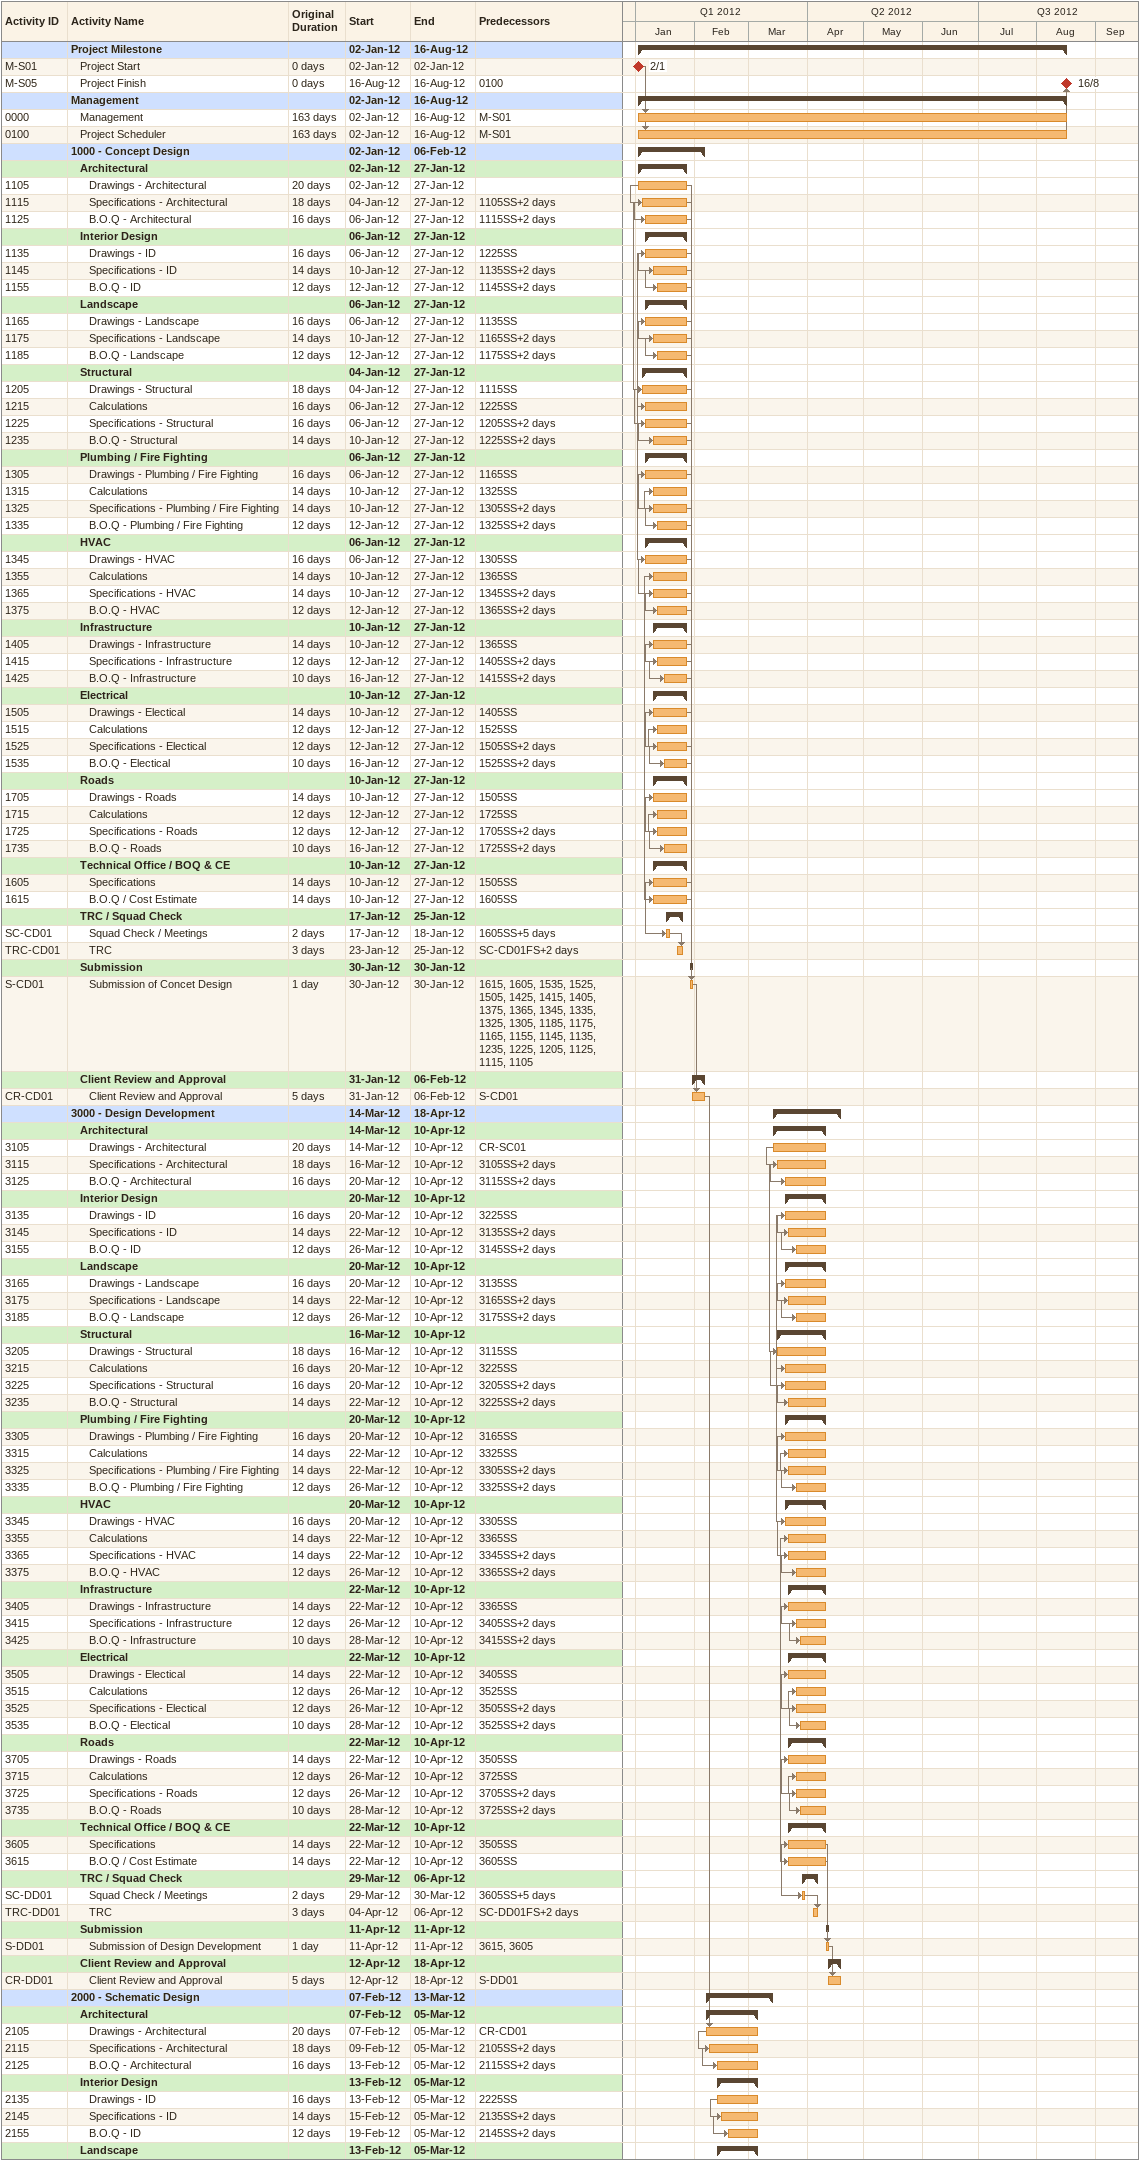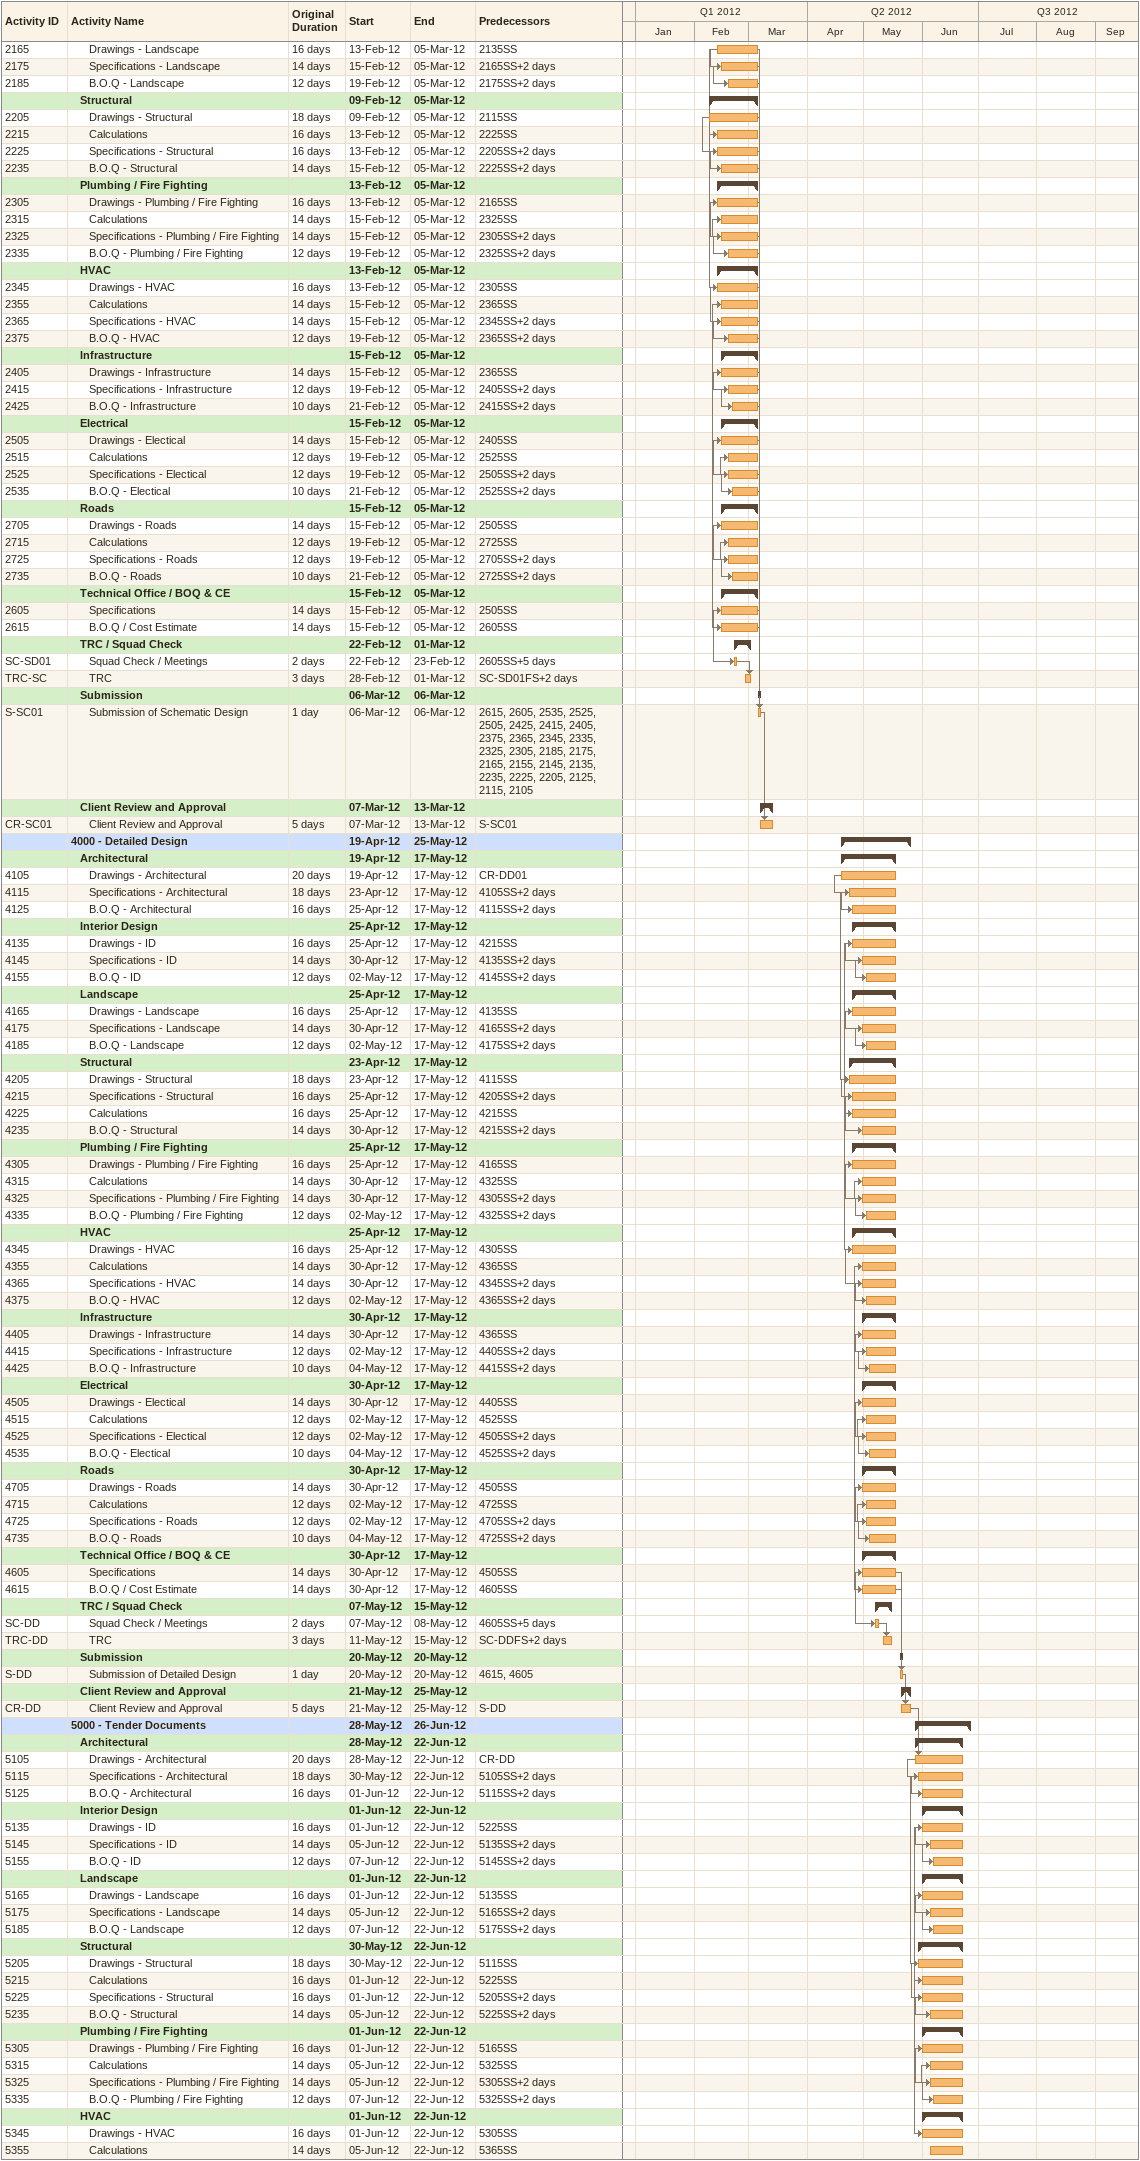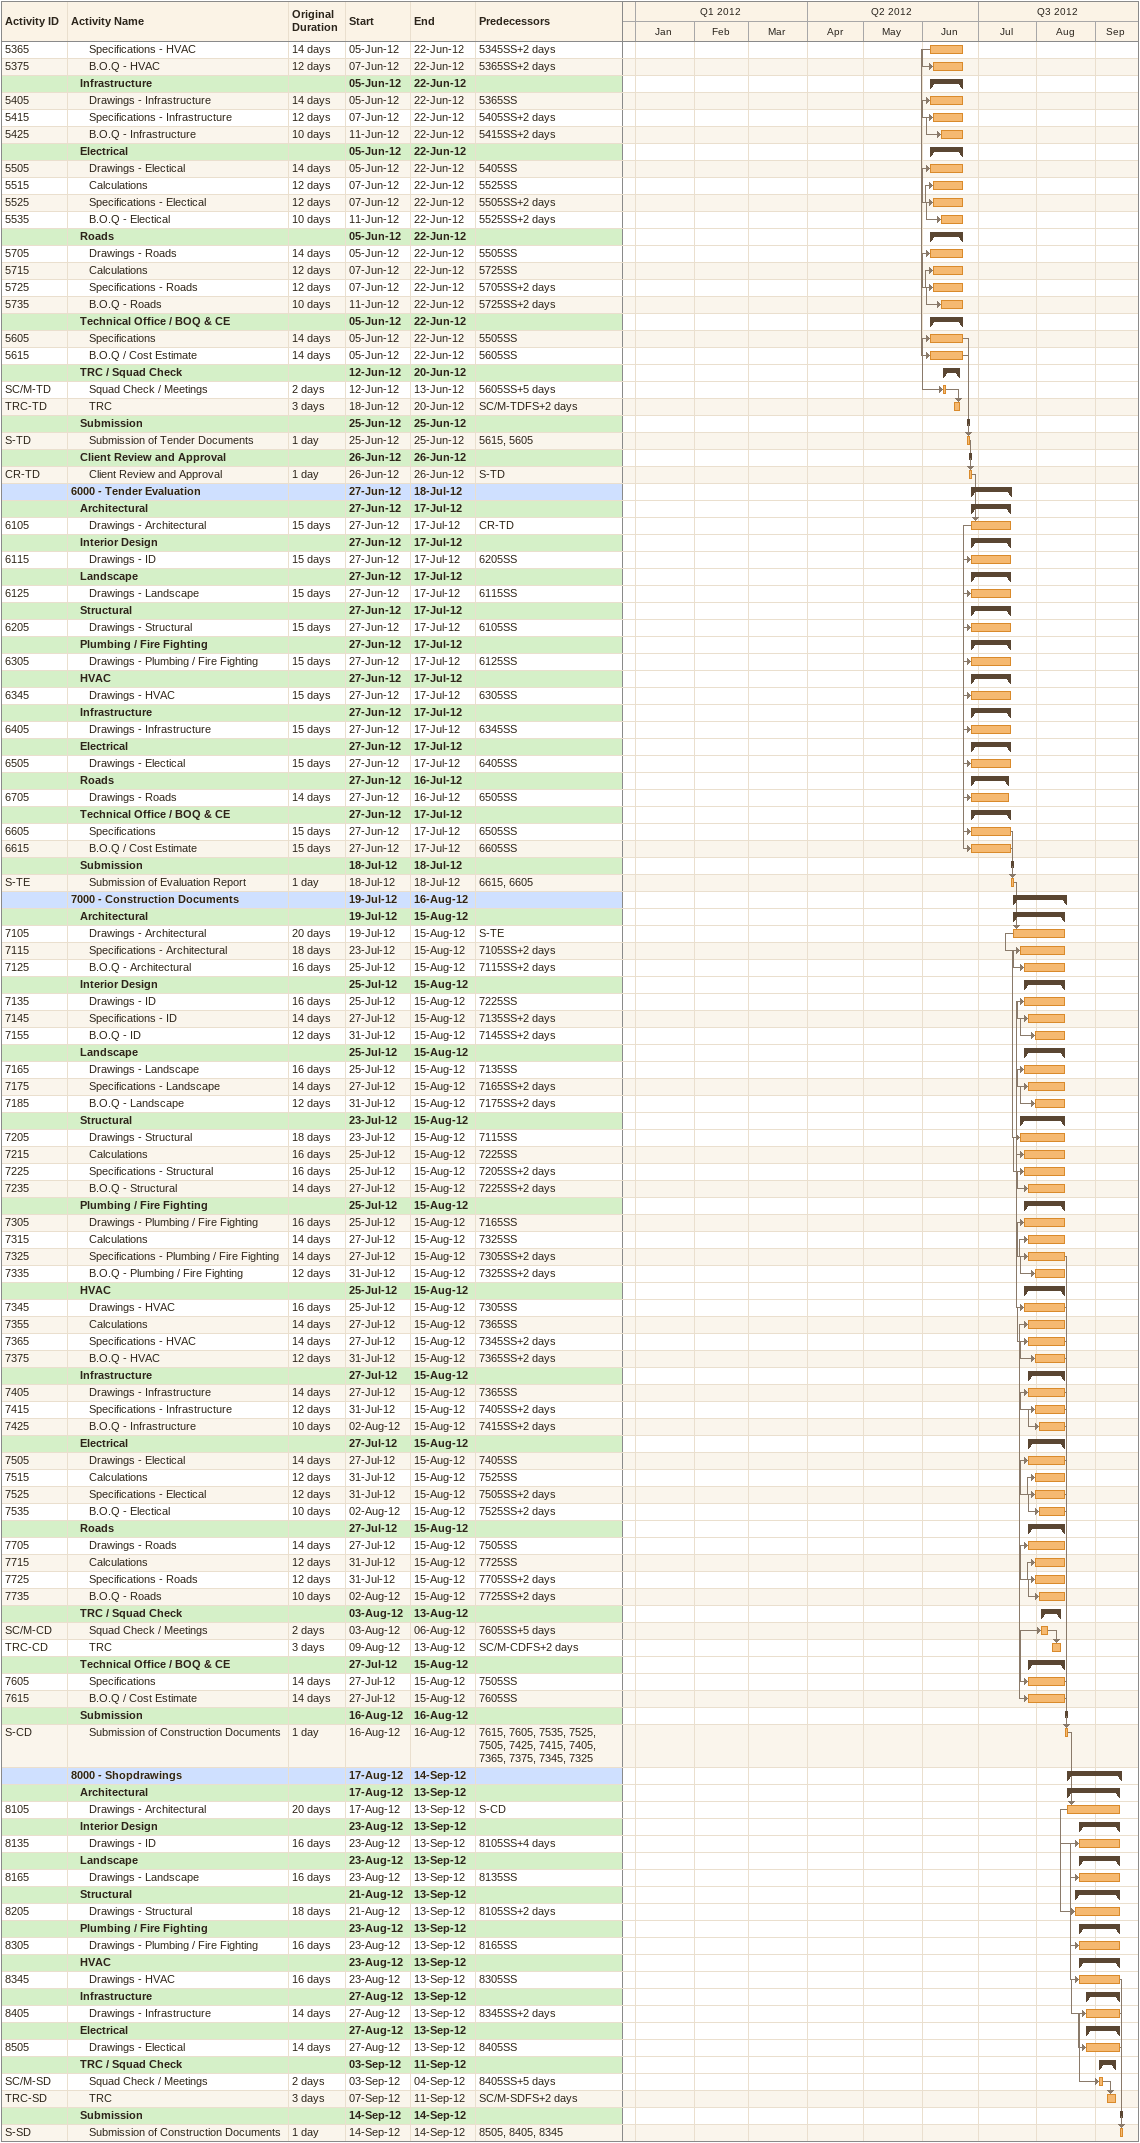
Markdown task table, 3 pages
| ID | Level | Task | Original duration | Start | Finish | Predecessors |
|---|---|---|---|---|---|---|
|  | 1 | **Project Milestone** |  | 2012-01-02 | 2012-08-16 |  |
| M-S01 | 2 | Project Start | 0d | 2012-01-02 | 2012-01-02 |  |
| M-S05 | 2 | Project Finish | 0d | 2012-08-16 | 2012-08-16 | 0100 |
|  | 1 | **Management** |  | 2012-01-02 | 2012-08-16 |  |
| 0000 | 2 | Management | 163d | 2012-01-02 | 2012-08-16 | M-S01 |
| 0100 | 2 | Project Scheduler | 163d | 2012-01-02 | 2012-08-16 | M-S01 |
|  | 1 | **1000 - Concept Design** |  | 2012-01-02 | 2012-02-06 |  |
|  | 2 | **Architectural** |  | 2012-01-02 | 2012-01-27 |  |
| 1105 | 3 | Drawings - Architectural | 20d | 2012-01-02 | 2012-01-27 |  |
| 1115 | 3 | Specifications - Architectural | 18d | 2012-01-04 | 2012-01-27 | 1105SS+2d |
| 1125 | 3 | B.O.Q - Architectural | 16d | 2012-01-06 | 2012-01-27 | 1115SS+2d |
|  | 2 | **Interior Design** |  | 2012-01-06 | 2012-01-27 |  |
| 1135 | 3 | Drawings - ID | 16d | 2012-01-06 | 2012-01-27 | 1225SS |
| 1145 | 3 | Specifications - ID | 14d | 2012-01-10 | 2012-01-27 | 1135SS+2d |
| 1155 | 3 | B.O.Q - ID | 12d | 2012-01-12 | 2012-01-27 | 1145SS+2d |
|  | 2 | **Landscape** |  | 2012-01-06 | 2012-01-27 |  |
| 1165 | 3 | Drawings - Landscape | 16d | 2012-01-06 | 2012-01-27 | 1135SS |
| 1175 | 3 | Specifications - Landscape | 14d | 2012-01-10 | 2012-01-27 | 1165SS+2d |
| 1185 | 3 | B.O.Q - Landscape | 12d | 2012-01-12 | 2012-01-27 | 1175SS+2d |
|  | 2 | **Structural** |  | 2012-01-04 | 2012-01-27 |  |
| 1205 | 3 | Drawings - Structural | 18d | 2012-01-04 | 2012-01-27 | 1115SS |
| 1215 | 3 | Calculations | 16d | 2012-01-06 | 2012-01-27 | 1225SS |
| 1225 | 3 | Specifications - Structural | 16d | 2012-01-06 | 2012-01-27 | 1205SS+2d |
| 1235 | 3 | B.O.Q - Structural | 14d | 2012-01-10 | 2012-01-27 | 1225SS+2d |
|  | 2 | **Plumbing / Fire Fighting** |  | 2012-01-06 | 2012-01-27 |  |
| 1305 | 3 | Drawings - Plumbing / Fire Fighting | 16d | 2012-01-06 | 2012-01-27 | 1165SS |
| 1315 | 3 | Calculations | 14d | 2012-01-10 | 2012-01-27 | 1325SS |
| 1325 | 3 | Specifications - Plumbing / Fire Fighting | 14d | 2012-01-10 | 2012-01-27 | 1305SS+2d |
| 1335 | 3 | B.O.Q - Plumbing / Fire Fighting | 12d | 2012-01-12 | 2012-01-27 | 1325SS+2d |
|  | 2 | **HVAC** |  | 2012-01-06 | 2012-01-27 |  |
| 1345 | 3 | Drawings - HVAC | 16d | 2012-01-06 | 2012-01-27 | 1305SS |
| 1355 | 3 | Calculations | 14d | 2012-01-10 | 2012-01-27 | 1365SS |
| 1365 | 3 | Specifications - HVAC | 14d | 2012-01-10 | 2012-01-27 | 1345SS+2d |
| 1375 | 3 | B.O.Q - HVAC | 12d | 2012-01-12 | 2012-01-27 | 1365SS+2d |
|  | 2 | **Infrastructure** |  | 2012-01-10 | 2012-01-27 |  |
| 1405 | 3 | Drawings - Infrastructure | 14d | 2012-01-10 | 2012-01-27 | 1365SS |
| 1415 | 3 | Specifications - Infrastructure | 12d | 2012-01-12 | 2012-01-27 | 1405SS+2d |
| 1425 | 3 | B.O.Q - Infrastructure | 10d | 2012-01-16 | 2012-01-27 | 1415SS+2d |
|  | 2 | **Electrical** |  | 2012-01-10 | 2012-01-27 |  |
| 1505 | 3 | Drawings - Electical | 14d | 2012-01-10 | 2012-01-27 | 1405SS |
| 1515 | 3 | Calculations | 12d | 2012-01-12 | 2012-01-27 | 1525SS |
| 1525 | 3 | Specifications - Electical | 12d | 2012-01-12 | 2012-01-27 | 1505SS+2d |
| 1535 | 3 | B.O.Q - Electical | 10d | 2012-01-16 | 2012-01-27 | 1525SS+2d |
|  | 2 | **Roads** |  | 2012-01-10 | 2012-01-27 |  |
| 1705 | 3 | Drawings - Roads | 14d | 2012-01-10 | 2012-01-27 | 1505SS |
| 1715 | 3 | Calculations | 12d | 2012-01-12 | 2012-01-27 | 1725SS |
| 1725 | 3 | Specifications - Roads | 12d | 2012-01-12 | 2012-01-27 | 1705SS+2d |
| 1735 | 3 | B.O.Q - Roads | 10d | 2012-01-16 | 2012-01-27 | 1725SS+2d |
|  | 2 | **Technical Office / BOQ & CE** |  | 2012-01-10 | 2012-01-27 |  |
| 1605 | 3 | Specifications | 14d | 2012-01-10 | 2012-01-27 | 1505SS |
| 1615 | 3 | B.O.Q / Cost Estimate | 14d | 2012-01-10 | 2012-01-27 | 1605SS |
|  | 2 | **TRC / Squad Check** |  | 2012-01-17 | 2012-01-25 |  |
| SC-CD01 | 3 | Squad Check / Meetings | 2d | 2012-01-17 | 2012-01-18 | 1605SS+5d |
| TRC-CD01 | 3 | TRC | 3d | 2012-01-23 | 2012-01-25 | SC-CD01FS+2d |
|  | 2 | **Submission** |  | 2012-01-30 | 2012-01-30 |  |
| S-CD01 | 3 | Submission of Concet Design | 1d | 2012-01-30 | 2012-01-30 | 1615, 1605, 1535, 1525, 1505, 1425, 1415, 1405, 1375, 1365, 1345, 1335, 1325, 1305, 1185, 1175, 1165, 1155, 1145, 1135, 1235, 1225, 1205, 1125, 1115, 1105 |
|  | 2 | **Client Review and Approval** |  | 2012-01-31 | 2012-02-06 |  |
| CR-CD01 | 3 | Client Review and Approval | 5d | 2012-01-31 | 2012-02-06 | S-CD01 |
|  | 1 | **3000 - Design Development** |  | 2012-03-14 | 2012-04-18 |  |
|  | 2 | **Architectural** |  | 2012-03-14 | 2012-04-10 |  |
| 3105 | 3 | Drawings - Architectural | 20d | 2012-03-14 | 2012-04-10 | CR-SC01 |
| 3115 | 3 | Specifications - Architectural | 18d | 2012-03-16 | 2012-04-10 | 3105SS+2d |
| 3125 | 3 | B.O.Q - Architectural | 16d | 2012-03-20 | 2012-04-10 | 3115SS+2d |
|  | 2 | **Interior Design** |  | 2012-03-20 | 2012-04-10 |  |
| 3135 | 3 | Drawings - ID | 16d | 2012-03-20 | 2012-04-10 | 3225SS |
| 3145 | 3 | Specifications - ID | 14d | 2012-03-22 | 2012-04-10 | 3135SS+2d |
| 3155 | 3 | B.O.Q - ID | 12d | 2012-03-26 | 2012-04-10 | 3145SS+2d |
|  | 2 | **Landscape** |  | 2012-03-20 | 2012-04-10 |  |
| 3165 | 3 | Drawings - Landscape | 16d | 2012-03-20 | 2012-04-10 | 3135SS |
| 3175 | 3 | Specifications - Landscape | 14d | 2012-03-22 | 2012-04-10 | 3165SS+2d |
| 3185 | 3 | B.O.Q - Landscape | 12d | 2012-03-26 | 2012-04-10 | 3175SS+2d |
|  | 2 | **Structural** |  | 2012-03-16 | 2012-04-10 |  |
| 3205 | 3 | Drawings - Structural | 18d | 2012-03-16 | 2012-04-10 | 3115SS |
| 3215 | 3 | Calculations | 16d | 2012-03-20 | 2012-04-10 | 3225SS |
| 3225 | 3 | Specifications - Structural | 16d | 2012-03-20 | 2012-04-10 | 3205SS+2d |
| 3235 | 3 | B.O.Q - Structural | 14d | 2012-03-22 | 2012-04-10 | 3225SS+2d |
|  | 2 | **Plumbing / Fire Fighting** |  | 2012-03-20 | 2012-04-10 |  |
| 3305 | 3 | Drawings - Plumbing / Fire Fighting | 16d | 2012-03-20 | 2012-04-10 | 3165SS |
| 3315 | 3 | Calculations | 14d | 2012-03-22 | 2012-04-10 | 3325SS |
| 3325 | 3 | Specifications - Plumbing / Fire Fighting | 14d | 2012-03-22 | 2012-04-10 | 3305SS+2d |
| 3335 | 3 | B.O.Q - Plumbing / Fire Fighting | 12d | 2012-03-26 | 2012-04-10 | 3325SS+2d |
|  | 2 | **HVAC** |  | 2012-03-20 | 2012-04-10 |  |
| 3345 | 3 | Drawings - HVAC | 16d | 2012-03-20 | 2012-04-10 | 3305SS |
| 3355 | 3 | Calculations | 14d | 2012-03-22 | 2012-04-10 | 3365SS |
| 3365 | 3 | Specifications - HVAC | 14d | 2012-03-22 | 2012-04-10 | 3345SS+2d |
| 3375 | 3 | B.O.Q - HVAC | 12d | 2012-03-26 | 2012-04-10 | 3365SS+2d |
|  | 2 | **Infrastructure** |  | 2012-03-22 | 2012-04-10 |  |
| 3405 | 3 | Drawings - Infrastructure | 14d | 2012-03-22 | 2012-04-10 | 3365SS |
| 3415 | 3 | Specifications - Infrastructure | 12d | 2012-03-26 | 2012-04-10 | 3405SS+2d |
| 3425 | 3 | B.O.Q - Infrastructure | 10d | 2012-03-28 | 2012-04-10 | 3415SS+2d |
|  | 2 | **Electrical** |  | 2012-03-22 | 2012-04-10 |  |
| 3505 | 3 | Drawings - Electical | 14d | 2012-03-22 | 2012-04-10 | 3405SS |
| 3515 | 3 | Calculations | 12d | 2012-03-26 | 2012-04-10 | 3525SS |
| 3525 | 3 | Specifications - Electical | 12d | 2012-03-26 | 2012-04-10 | 3505SS+2d |
| 3535 | 3 | B.O.Q - Electical | 10d | 2012-03-28 | 2012-04-10 | 3525SS+2d |
|  | 2 | **Roads** |  | 2012-03-22 | 2012-04-10 |  |
| 3705 | 3 | Drawings - Roads | 14d | 2012-03-22 | 2012-04-10 | 3505SS |
| 3715 | 3 | Calculations | 12d | 2012-03-26 | 2012-04-10 | 3725SS |
| 3725 | 3 | Specifications - Roads | 12d | 2012-03-26 | 2012-04-10 | 3705SS+2d |
| 3735 | 3 | B.O.Q - Roads | 10d | 2012-03-28 | 2012-04-10 | 3725SS+2d |
|  | 2 | **Technical Office / BOQ & CE** |  | 2012-03-22 | 2012-04-10 |  |
| 3605 | 3 | Specifications | 14d | 2012-03-22 | 2012-04-10 | 3505SS |
| 3615 | 3 | B.O.Q / Cost Estimate | 14d | 2012-03-22 | 2012-04-10 | 3605SS |
|  | 2 | **TRC / Squad Check** |  | 2012-03-29 | 2012-04-06 |  |
| SC-DD01 | 3 | Squad Check / Meetings | 2d | 2012-03-29 | 2012-03-30 | 3605SS+5d |
| TRC-DD01 | 3 | TRC | 3d | 2012-04-04 | 2012-04-06 | SC-DD01FS+2d |
|  | 2 | **Submission** |  | 2012-04-11 | 2012-04-11 |  |
| S-DD01 | 3 | Submission of Design Development | 1d | 2012-04-11 | 2012-04-11 | 3615, 3605 |
|  | 2 | **Client Review and Approval** |  | 2012-04-12 | 2012-04-18 |  |
| CR-DD01 | 3 | Client Review and Approval | 5d | 2012-04-12 | 2012-04-18 | S-DD01 |
|  | 1 | **2000 - Schematic Design** |  | 2012-02-07 | 2012-03-13 |  |
|  | 2 | **Architectural** |  | 2012-02-07 | 2012-03-05 |  |
| 2105 | 3 | Drawings - Architectural | 20d | 2012-02-07 | 2012-03-05 | CR-CD01 |
| 2115 | 3 | Specifications - Architectural | 18d | 2012-02-09 | 2012-03-05 | 2105SS+2d |
| 2125 | 3 | B.O.Q - Architectural | 16d | 2012-02-13 | 2012-03-05 | 2115SS+2d |
|  | 2 | **Interior Design** |  | 2012-02-13 | 2012-03-05 |  |
| 2135 | 3 | Drawings - ID | 16d | 2012-02-13 | 2012-03-05 | 2225SS |
| 2145 | 3 | Specifications - ID | 14d | 2012-02-15 | 2012-03-05 | 2135SS+2d |
| 2155 | 3 | B.O.Q - ID | 12d | 2012-02-19 | 2012-03-05 | 2145SS+2d |
|  | 2 | **Landscape** |  | 2012-02-13 | 2012-03-05 |  |
| 2165 | 3 | Drawings - Landscape | 16d | 2012-02-13 | 2012-03-05 | 2135SS |
| 2175 | 3 | Specifications - Landscape | 14d | 2012-02-15 | 2012-03-05 | 2165SS+2d |
| 2185 | 3 | B.O.Q - Landscape | 12d | 2012-02-19 | 2012-03-05 | 2175SS+2d |
|  | 2 | **Structural** |  | 2012-02-09 | 2012-03-05 |  |
| 2205 | 3 | Drawings - Structural | 18d | 2012-02-09 | 2012-03-05 | 2115SS |
| 2215 | 3 | Calculations | 16d | 2012-02-13 | 2012-03-05 | 2225SS |
| 2225 | 3 | Specifications - Structural | 16d | 2012-02-13 | 2012-03-05 | 2205SS+2d |
| 2235 | 3 | B.O.Q - Structural | 14d | 2012-02-15 | 2012-03-05 | 2225SS+2d |
|  | 2 | **Plumbing / Fire Fighting** |  | 2012-02-13 | 2012-03-05 |  |
| 2305 | 3 | Drawings - Plumbing / Fire Fighting | 16d | 2012-02-13 | 2012-03-05 | 2165SS |
| 2315 | 3 | Calculations | 14d | 2012-02-15 | 2012-03-05 | 2325SS |
| 2325 | 3 | Specifications - Plumbing / Fire Fighting | 14d | 2012-02-15 | 2012-03-05 | 2305SS+2d |
| 2335 | 3 | B.O.Q - Plumbing / Fire Fighting | 12d | 2012-02-19 | 2012-03-05 | 2325SS+2d |
|  | 2 | **HVAC** |  | 2012-02-13 | 2012-03-05 |  |
| 2345 | 3 | Drawings - HVAC | 16d | 2012-02-13 | 2012-03-05 | 2305SS |
| 2355 | 3 | Calculations | 14d | 2012-02-15 | 2012-03-05 | 2365SS |
| 2365 | 3 | Specifications - HVAC | 14d | 2012-02-15 | 2012-03-05 | 2345SS+2d |
| 2375 | 3 | B.O.Q - HVAC | 12d | 2012-02-19 | 2012-03-05 | 2365SS+2d |
|  | 2 | **Infrastructure** |  | 2012-02-15 | 2012-03-05 |  |
| 2405 | 3 | Drawings - Infrastructure | 14d | 2012-02-15 | 2012-03-05 | 2365SS |
| 2415 | 3 | Specifications - Infrastructure | 12d | 2012-02-19 | 2012-03-05 | 2405SS+2d |
| 2425 | 3 | B.O.Q - Infrastructure | 10d | 2012-02-21 | 2012-03-05 | 2415SS+2d |
|  | 2 | **Electrical** |  | 2012-02-15 | 2012-03-05 |  |
| 2505 | 3 | Drawings - Electical | 14d | 2012-02-15 | 2012-03-05 | 2405SS |
| 2515 | 3 | Calculations | 12d | 2012-02-19 | 2012-03-05 | 2525SS |
| 2525 | 3 | Specifications - Electical | 12d | 2012-02-19 | 2012-03-05 | 2505SS+2d |
| 2535 | 3 | B.O.Q - Electical | 10d | 2012-02-21 | 2012-03-05 | 2525SS+2d |
|  | 2 | **Roads** |  | 2012-02-15 | 2012-03-05 |  |
| 2705 | 3 | Drawings - Roads | 14d | 2012-02-15 | 2012-03-05 | 2505SS |
| 2715 | 3 | Calculations | 12d | 2012-02-19 | 2012-03-05 | 2725SS |
| 2725 | 3 | Specifications - Roads | 12d | 2012-02-19 | 2012-03-05 | 2705SS+2d |
| 2735 | 3 | B.O.Q - Roads | 10d | 2012-02-21 | 2012-03-05 | 2725SS+2d |
|  | 2 | **Technical Office / BOQ & CE** |  | 2012-02-15 | 2012-03-05 |  |
| 2605 | 3 | Specifications | 14d | 2012-02-15 | 2012-03-05 | 2505SS |
| 2615 | 3 | B.O.Q / Cost Estimate | 14d | 2012-02-15 | 2012-03-05 | 2605SS |
|  | 2 | **TRC / Squad Check** |  | 2012-02-22 | 2012-03-01 |  |
| SC-SD01 | 3 | Squad Check / Meetings | 2d | 2012-02-22 | 2012-02-23 | 2605SS+5d |
| TRC-SC | 3 | TRC | 3d | 2012-02-28 | 2012-03-01 | SC-SD01FS+2d |
|  | 2 | **Submission** |  | 2012-03-06 | 2012-03-06 |  |
| S-SC01 | 3 | Submission of Schematic Design | 1d | 2012-03-06 | 2012-03-06 | 2615, 2605, 2535, 2525, 2505, 2425, 2415, 2405, 2375, 2365, 2345, 2335, 2325, 2305, 2185, 2175, 2165, 2155, 2145, 2135, 2235, 2225, 2205, 2125, 2115, 2105 |
|  | 2 | **Client Review and Approval** |  | 2012-03-07 | 2012-03-13 |  |
| CR-SC01 | 3 | Client Review and Approval | 5d | 2012-03-07 | 2012-03-13 | S-SC01 |
|  | 1 | **4000 - Detailed Design** |  | 2012-04-19 | 2012-05-25 |  |
|  | 2 | **Architectural** |  | 2012-04-19 | 2012-05-17 |  |
| 4105 | 3 | Drawings - Architectural | 20d | 2012-04-19 | 2012-05-17 | CR-DD01 |
| 4115 | 3 | Specifications - Architectural | 18d | 2012-04-23 | 2012-05-17 | 4105SS+2d |
| 4125 | 3 | B.O.Q - Architectural | 16d | 2012-04-25 | 2012-05-17 | 4115SS+2d |
|  | 2 | **Interior Design** |  | 2012-04-25 | 2012-05-17 |  |
| 4135 | 3 | Drawings - ID | 16d | 2012-04-25 | 2012-05-17 | 4215SS |
| 4145 | 3 | Specifications - ID | 14d | 2012-04-30 | 2012-05-17 | 4135SS+2d |
| 4155 | 3 | B.O.Q - ID | 12d | 2012-05-02 | 2012-05-17 | 4145SS+2d |
|  | 2 | **Landscape** |  | 2012-04-25 | 2012-05-17 |  |
| 4165 | 3 | Drawings - Landscape | 16d | 2012-04-25 | 2012-05-17 | 4135SS |
| 4175 | 3 | Specifications - Landscape | 14d | 2012-04-30 | 2012-05-17 | 4165SS+2d |
| 4185 | 3 | B.O.Q - Landscape | 12d | 2012-05-02 | 2012-05-17 | 4175SS+2d |
|  | 2 | **Structural** |  | 2012-04-23 | 2012-05-17 |  |
| 4205 | 3 | Drawings - Structural | 18d | 2012-04-23 | 2012-05-17 | 4115SS |
| 4215 | 3 | Specifications - Structural | 16d | 2012-04-25 | 2012-05-17 | 4205SS+2d |
| 4225 | 3 | Calculations | 16d | 2012-04-25 | 2012-05-17 | 4215SS |
| 4235 | 3 | B.O.Q - Structural | 14d | 2012-04-30 | 2012-05-17 | 4215SS+2d |
|  | 2 | **Plumbing / Fire Fighting** |  | 2012-04-25 | 2012-05-17 |  |
| 4305 | 3 | Drawings - Plumbing / Fire Fighting | 16d | 2012-04-25 | 2012-05-17 | 4165SS |
| 4315 | 3 | Calculations | 14d | 2012-04-30 | 2012-05-17 | 4325SS |
| 4325 | 3 | Specifications - Plumbing / Fire Fighting | 14d | 2012-04-30 | 2012-05-17 | 4305SS+2d |
| 4335 | 3 | B.O.Q - Plumbing / Fire Fighting | 12d | 2012-05-02 | 2012-05-17 | 4325SS+2d |
|  | 2 | **HVAC** |  | 2012-04-25 | 2012-05-17 |  |
| 4345 | 3 | Drawings - HVAC | 16d | 2012-04-25 | 2012-05-17 | 4305SS |
| 4355 | 3 | Calculations | 14d | 2012-04-30 | 2012-05-17 | 4365SS |
| 4365 | 3 | Specifications - HVAC | 14d | 2012-04-30 | 2012-05-17 | 4345SS+2d |
| 4375 | 3 | B.O.Q - HVAC | 12d | 2012-05-02 | 2012-05-17 | 4365SS+2d |
|  | 2 | **Infrastructure** |  | 2012-04-30 | 2012-05-17 |  |
| 4405 | 3 | Drawings - Infrastructure | 14d | 2012-04-30 | 2012-05-17 | 4365SS |
| 4415 | 3 | Specifications - Infrastructure | 12d | 2012-05-02 | 2012-05-17 | 4405SS+2d |
| 4425 | 3 | B.O.Q - Infrastructure | 10d | 2012-05-04 | 2012-05-17 | 4415SS+2d |
|  | 2 | **Electrical** |  | 2012-04-30 | 2012-05-17 |  |
| 4505 | 3 | Drawings - Electical | 14d | 2012-04-30 | 2012-05-17 | 4405SS |
| 4515 | 3 | Calculations | 12d | 2012-05-02 | 2012-05-17 | 4525SS |
| 4525 | 3 | Specifications - Electical | 12d | 2012-05-02 | 2012-05-17 | 4505SS+2d |
| 4535 | 3 | B.O.Q - Electical | 10d | 2012-05-04 | 2012-05-17 | 4525SS+2d |
|  | 2 | **Roads** |  | 2012-04-30 | 2012-05-17 |  |
| 4705 | 3 | Drawings - Roads | 14d | 2012-04-30 | 2012-05-17 | 4505SS |
| 4715 | 3 | Calculations | 12d | 2012-05-02 | 2012-05-17 | 4725SS |
| 4725 | 3 | Specifications - Roads | 12d | 2012-05-02 | 2012-05-17 | 4705SS+2d |
| 4735 | 3 | B.O.Q - Roads | 10d | 2012-05-04 | 2012-05-17 | 4725SS+2d |
|  | 2 | **Technical Office / BOQ & CE** |  | 2012-04-30 | 2012-05-17 |  |
| 4605 | 3 | Specifications | 14d | 2012-04-30 | 2012-05-17 | 4505SS |
| 4615 | 3 | B.O.Q / Cost Estimate | 14d | 2012-04-30 | 2012-05-17 | 4605SS |
|  | 2 | **TRC / Squad Check** |  | 2012-05-07 | 2012-05-15 |  |
| SC-DD | 3 | Squad Check / Meetings | 2d | 2012-05-07 | 2012-05-08 | 4605SS+5d |
| TRC-DD | 3 | TRC | 3d | 2012-05-11 | 2012-05-15 | SC-DDFS+2d |
|  | 2 | **Submission** |  | 2012-05-20 | 2012-05-20 |  |
| S-DD | 3 | Submission of Detailed Design | 1d | 2012-05-20 | 2012-05-20 | 4615, 4605 |
|  | 2 | **Client Review and Approval** |  | 2012-05-21 | 2012-05-25 |  |
| CR-DD | 3 | Client Review and Approval | 5d | 2012-05-21 | 2012-05-25 | S-DD |
|  | 1 | **5000 - Tender Documents** |  | 2012-05-28 | 2012-06-26 |  |
|  | 2 | **Architectural** |  | 2012-05-28 | 2012-06-22 |  |
| 5105 | 3 | Drawings - Architectural | 20d | 2012-05-28 | 2012-06-22 | CR-DD |
| 5115 | 3 | Specifications - Architectural | 18d | 2012-05-30 | 2012-06-22 | 5105SS+2d |
| 5125 | 3 | B.O.Q - Architectural | 16d | 2012-06-01 | 2012-06-22 | 5115SS+2d |
|  | 2 | **Interior Design** |  | 2012-06-01 | 2012-06-22 |  |
| 5135 | 3 | Drawings - ID | 16d | 2012-06-01 | 2012-06-22 | 5225SS |
| 5145 | 3 | Specifications - ID | 14d | 2012-06-05 | 2012-06-22 | 5135SS+2d |
| 5155 | 3 | B.O.Q - ID | 12d | 2012-06-07 | 2012-06-22 | 5145SS+2d |
|  | 2 | **Landscape** |  | 2012-06-01 | 2012-06-22 |  |
| 5165 | 3 | Drawings - Landscape | 16d | 2012-06-01 | 2012-06-22 | 5135SS |
| 5175 | 3 | Specifications - Landscape | 14d | 2012-06-05 | 2012-06-22 | 5165SS+2d |
| 5185 | 3 | B.O.Q - Landscape | 12d | 2012-06-07 | 2012-06-22 | 5175SS+2d |
|  | 2 | **Structural** |  | 2012-05-30 | 2012-06-22 |  |
| 5205 | 3 | Drawings - Structural | 18d | 2012-05-30 | 2012-06-22 | 5115SS |
| 5215 | 3 | Calculations | 16d | 2012-06-01 | 2012-06-22 | 5225SS |
| 5225 | 3 | Specifications - Structural | 16d | 2012-06-01 | 2012-06-22 | 5205SS+2d |
| 5235 | 3 | B.O.Q - Structural | 14d | 2012-06-05 | 2012-06-22 | 5225SS+2d |
|  | 2 | **Plumbing / Fire Fighting** |  | 2012-06-01 | 2012-06-22 |  |
| 5305 | 3 | Drawings - Plumbing / Fire Fighting | 16d | 2012-06-01 | 2012-06-22 | 5165SS |
| 5315 | 3 | Calculations | 14d | 2012-06-05 | 2012-06-22 | 5325SS |
| 5325 | 3 | Specifications - Plumbing / Fire Fighting | 14d | 2012-06-05 | 2012-06-22 | 5305SS+2d |
| 5335 | 3 | B.O.Q - Plumbing / Fire Fighting | 12d | 2012-06-07 | 2012-06-22 | 5325SS+2d |
|  | 2 | **HVAC** |  | 2012-06-01 | 2012-06-22 |  |
| 5345 | 3 | Drawings - HVAC | 16d | 2012-06-01 | 2012-06-22 | 5305SS |
| 5355 | 3 | Calculations | 14d | 2012-06-05 | 2012-06-22 | 5365SS |
| 5365 | 3 | Specifications - HVAC | 14d | 2012-06-05 | 2012-06-22 | 5345SS+2d |
| 5375 | 3 | B.O.Q - HVAC | 12d | 2012-06-07 | 2012-06-22 | 5365SS+2d |
|  | 2 | **Infrastructure** |  | 2012-06-05 | 2012-06-22 |  |
| 5405 | 3 | Drawings - Infrastructure | 14d | 2012-06-05 | 2012-06-22 | 5365SS |
| 5415 | 3 | Specifications - Infrastructure | 12d | 2012-06-07 | 2012-06-22 | 5405SS+2d |
| 5425 | 3 | B.O.Q - Infrastructure | 10d | 2012-06-11 | 2012-06-22 | 5415SS+2d |
|  | 2 | **Electrical** |  | 2012-06-05 | 2012-06-22 |  |
| 5505 | 3 | Drawings - Electical | 14d | 2012-06-05 | 2012-06-22 | 5405SS |
| 5515 | 3 | Calculations | 12d | 2012-06-07 | 2012-06-22 | 5525SS |
| 5525 | 3 | Specifications - Electical | 12d | 2012-06-07 | 2012-06-22 | 5505SS+2d |
| 5535 | 3 | B.O.Q - Electical | 10d | 2012-06-11 | 2012-06-22 | 5525SS+2d |
|  | 2 | **Roads** |  | 2012-06-05 | 2012-06-22 |  |
| 5705 | 3 | Drawings - Roads | 14d | 2012-06-05 | 2012-06-22 | 5505SS |
| 5715 | 3 | Calculations | 12d | 2012-06-07 | 2012-06-22 | 5725SS |
| 5725 | 3 | Specifications - Roads | 12d | 2012-06-07 | 2012-06-22 | 5705SS+2d |
| 5735 | 3 | B.O.Q - Roads | 10d | 2012-06-11 | 2012-06-22 | 5725SS+2d |
|  | 2 | **Technical Office / BOQ & CE** |  | 2012-06-05 | 2012-06-22 |  |
| 5605 | 3 | Specifications | 14d | 2012-06-05 | 2012-06-22 | 5505SS |
| 5615 | 3 | B.O.Q / Cost Estimate | 14d | 2012-06-05 | 2012-06-22 | 5605SS |
|  | 2 | **TRC / Squad Check** |  | 2012-06-12 | 2012-06-20 |  |
| SC/M-TD | 3 | Squad Check / Meetings | 2d | 2012-06-12 | 2012-06-13 | 5605SS+5d |
| TRC-TD | 3 | TRC | 3d | 2012-06-18 | 2012-06-20 | SC/M-TDFS+2d |
|  | 2 | **Submission** |  | 2012-06-25 | 2012-06-25 |  |
| S-TD | 3 | Submission of Tender Documents | 1d | 2012-06-25 | 2012-06-25 | 5615, 5605 |
|  | 2 | **Client Review and Approval** |  | 2012-06-26 | 2012-06-26 |  |
| CR-TD | 3 | Client Review and Approval | 1d | 2012-06-26 | 2012-06-26 | S-TD |
|  | 1 | **6000 - Tender Evaluation** |  | 2012-06-27 | 2012-07-18 |  |
|  | 2 | **Architectural** |  | 2012-06-27 | 2012-07-17 |  |
| 6105 | 3 | Drawings - Architectural | 15d | 2012-06-27 | 2012-07-17 | CR-TD |
|  | 2 | **Interior Design** |  | 2012-06-27 | 2012-07-17 |  |
| 6115 | 3 | Drawings - ID | 15d | 2012-06-27 | 2012-07-17 | 6205SS |
|  | 2 | **Landscape** |  | 2012-06-27 | 2012-07-17 |  |
| 6125 | 3 | Drawings - Landscape | 15d | 2012-06-27 | 2012-07-17 | 6115SS |
|  | 2 | **Structural** |  | 2012-06-27 | 2012-07-17 |  |
| 6205 | 3 | Drawings - Structural | 15d | 2012-06-27 | 2012-07-17 | 6105SS |
|  | 2 | **Plumbing / Fire Fighting** |  | 2012-06-27 | 2012-07-17 |  |
| 6305 | 3 | Drawings - Plumbing / Fire Fighting | 15d | 2012-06-27 | 2012-07-17 | 6125SS |
|  | 2 | **HVAC** |  | 2012-06-27 | 2012-07-17 |  |
| 6345 | 3 | Drawings - HVAC | 15d | 2012-06-27 | 2012-07-17 | 6305SS |
|  | 2 | **Infrastructure** |  | 2012-06-27 | 2012-07-17 |  |
| 6405 | 3 | Drawings - Infrastructure | 15d | 2012-06-27 | 2012-07-17 | 6345SS |
|  | 2 | **Electrical** |  | 2012-06-27 | 2012-07-17 |  |
| 6505 | 3 | Drawings - Electical | 15d | 2012-06-27 | 2012-07-17 | 6405SS |
|  | 2 | **Roads** |  | 2012-06-27 | 2012-07-16 |  |
| 6705 | 3 | Drawings - Roads | 14d | 2012-06-27 | 2012-07-16 | 6505SS |
|  | 2 | **Technical Office / BOQ & CE** |  | 2012-06-27 | 2012-07-17 |  |
| 6605 | 3 | Specifications | 15d | 2012-06-27 | 2012-07-17 | 6505SS |
| 6615 | 3 | B.O.Q / Cost Estimate | 15d | 2012-06-27 | 2012-07-17 | 6605SS |
|  | 2 | **Submission** |  | 2012-07-18 | 2012-07-18 |  |
| S-TE | 3 | Submission of Evaluation Report | 1d | 2012-07-18 | 2012-07-18 | 6615, 6605 |
|  | 1 | **7000 - Construction Documents** |  | 2012-07-19 | 2012-08-16 |  |
|  | 2 | **Architectural** |  | 2012-07-19 | 2012-08-15 |  |
| 7105 | 3 | Drawings - Architectural | 20d | 2012-07-19 | 2012-08-15 | S-TE |
| 7115 | 3 | Specifications - Architectural | 18d | 2012-07-23 | 2012-08-15 | 7105SS+2d |
| 7125 | 3 | B.O.Q - Architectural | 16d | 2012-07-25 | 2012-08-15 | 7115SS+2d |
|  | 2 | **Interior Design** |  | 2012-07-25 | 2012-08-15 |  |
| 7135 | 3 | Drawings - ID | 16d | 2012-07-25 | 2012-08-15 | 7225SS |
| 7145 | 3 | Specifications - ID | 14d | 2012-07-27 | 2012-08-15 | 7135SS+2d |
| 7155 | 3 | B.O.Q - ID | 12d | 2012-07-31 | 2012-08-15 | 7145SS+2d |
|  | 2 | **Landscape** |  | 2012-07-25 | 2012-08-15 |  |
| 7165 | 3 | Drawings - Landscape | 16d | 2012-07-25 | 2012-08-15 | 7135SS |
| 7175 | 3 | Specifications - Landscape | 14d | 2012-07-27 | 2012-08-15 | 7165SS+2d |
| 7185 | 3 | B.O.Q - Landscape | 12d | 2012-07-31 | 2012-08-15 | 7175SS+2d |
|  | 2 | **Structural** |  | 2012-07-23 | 2012-08-15 |  |
| 7205 | 3 | Drawings - Structural | 18d | 2012-07-23 | 2012-08-15 | 7115SS |
| 7215 | 3 | Calculations | 16d | 2012-07-25 | 2012-08-15 | 7225SS |
| 7225 | 3 | Specifications - Structural | 16d | 2012-07-25 | 2012-08-15 | 7205SS+2d |
| 7235 | 3 | B.O.Q - Structural | 14d | 2012-07-27 | 2012-08-15 | 7225SS+2d |
|  | 2 | **Plumbing / Fire Fighting** |  | 2012-07-25 | 2012-08-15 |  |
| 7305 | 3 | Drawings - Plumbing / Fire Fighting | 16d | 2012-07-25 | 2012-08-15 | 7165SS |
| 7315 | 3 | Calculations | 14d | 2012-07-27 | 2012-08-15 | 7325SS |
| 7325 | 3 | Specifications - Plumbing / Fire Fighting | 14d | 2012-07-27 | 2012-08-15 | 7305SS+2d |
| 7335 | 3 | B.O.Q - Plumbing / Fire Fighting | 12d | 2012-07-31 | 2012-08-15 | 7325SS+2d |
|  | 2 | **HVAC** |  | 2012-07-25 | 2012-08-15 |  |
| 7345 | 3 | Drawings - HVAC | 16d | 2012-07-25 | 2012-08-15 | 7305SS |
| 7355 | 3 | Calculations | 14d | 2012-07-27 | 2012-08-15 | 7365SS |
| 7365 | 3 | Specifications - HVAC | 14d | 2012-07-27 | 2012-08-15 | 7345SS+2d |
| 7375 | 3 | B.O.Q - HVAC | 12d | 2012-07-31 | 2012-08-15 | 7365SS+2d |
|  | 2 | **Infrastructure** |  | 2012-07-27 | 2012-08-15 |  |
| 7405 | 3 | Drawings - Infrastructure | 14d | 2012-07-27 | 2012-08-15 | 7365SS |
| 7415 | 3 | Specifications - Infrastructure | 12d | 2012-07-31 | 2012-08-15 | 7405SS+2d |
| 7425 | 3 | B.O.Q - Infrastructure | 10d | 2012-08-02 | 2012-08-15 | 7415SS+2d |
|  | 2 | **Electrical** |  | 2012-07-27 | 2012-08-15 |  |
| 7505 | 3 | Drawings - Electical | 14d | 2012-07-27 | 2012-08-15 | 7405SS |
| 7515 | 3 | Calculations | 12d | 2012-07-31 | 2012-08-15 | 7525SS |
| 7525 | 3 | Specifications - Electical | 12d | 2012-07-31 | 2012-08-15 | 7505SS+2d |
| 7535 | 3 | B.O.Q - Electical | 10d | 2012-08-02 | 2012-08-15 | 7525SS+2d |
|  | 2 | **Roads** |  | 2012-07-27 | 2012-08-15 |  |
| 7705 | 3 | Drawings - Roads | 14d | 2012-07-27 | 2012-08-15 | 7505SS |
| 7715 | 3 | Calculations | 12d | 2012-07-31 | 2012-08-15 | 7725SS |
| 7725 | 3 | Specifications - Roads | 12d | 2012-07-31 | 2012-08-15 | 7705SS+2d |
| 7735 | 3 | B.O.Q - Roads | 10d | 2012-08-02 | 2012-08-15 | 7725SS+2d |
|  | 2 | **TRC / Squad Check** |  | 2012-08-03 | 2012-08-13 |  |
| SC/M-CD | 3 | Squad Check / Meetings | 2d | 2012-08-03 | 2012-08-06 | 7605SS+5d |
| TRC-CD | 3 | TRC | 3d | 2012-08-09 | 2012-08-13 | SC/M-CDFS+2d |
|  | 2 | **Technical Office / BOQ & CE** |  | 2012-07-27 | 2012-08-15 |  |
| 7605 | 3 | Specifications | 14d | 2012-07-27 | 2012-08-15 | 7505SS |
| 7615 | 3 | B.O.Q / Cost Estimate | 14d | 2012-07-27 | 2012-08-15 | 7605SS |
|  | 2 | **Submission** |  | 2012-08-16 | 2012-08-16 |  |
| S-CD | 3 | Submission of Construction Documents | 1d | 2012-08-16 | 2012-08-16 | 7615, 7605, 7535, 7525, 7505, 7425, 7415, 7405, 7365, 7375, 7345, 7325 |
|  | 1 | **8000 - Shopdrawings** |  | 2012-08-17 | 2012-09-14 |  |
|  | 2 | **Architectural** |  | 2012-08-17 | 2012-09-13 |  |
| 8105 | 3 | Drawings - Architectural | 20d | 2012-08-17 | 2012-09-13 | S-CD |
|  | 2 | **Interior Design** |  | 2012-08-23 | 2012-09-13 |  |
| 8135 | 3 | Drawings - ID | 16d | 2012-08-23 | 2012-09-13 | 8105SS+4d |
|  | 2 | **Landscape** |  | 2012-08-23 | 2012-09-13 |  |
| 8165 | 3 | Drawings - Landscape | 16d | 2012-08-23 | 2012-09-13 | 8135SS |
|  | 2 | **Structural** |  | 2012-08-21 | 2012-09-13 |  |
| 8205 | 3 | Drawings - Structural | 18d | 2012-08-21 | 2012-09-13 | 8105SS+2d |
|  | 2 | **Plumbing / Fire Fighting** |  | 2012-08-23 | 2012-09-13 |  |
| 8305 | 3 | Drawings - Plumbing / Fire Fighting | 16d | 2012-08-23 | 2012-09-13 | 8165SS |
|  | 2 | **HVAC** |  | 2012-08-23 | 2012-09-13 |  |
| 8345 | 3 | Drawings - HVAC | 16d | 2012-08-23 | 2012-09-13 | 8305SS |
|  | 2 | **Infrastructure** |  | 2012-08-27 | 2012-09-13 |  |
| 8405 | 3 | Drawings - Infrastructure | 14d | 2012-08-27 | 2012-09-13 | 8345SS+2d |
|  | 2 | **Electrical** |  | 2012-08-27 | 2012-09-13 |  |
| 8505 | 3 | Drawings - Electical | 14d | 2012-08-27 | 2012-09-13 | 8405SS |
|  | 2 | **TRC / Squad Check** |  | 2012-09-03 | 2012-09-11 |  |
| SC/M-SD | 3 | Squad Check / Meetings | 2d | 2012-09-03 | 2012-09-04 | 8405SS+5d |
| TRC-SD | 3 | TRC | 3d | 2012-09-07 | 2012-09-11 | SC/M-SDFS+2d |
|  | 2 | **Submission** |  | 2012-09-14 | 2012-09-14 |  |
| S-SD | 3 | Submission of Construction Documents | 1d | 2012-09-14 | 2012-09-14 | 8505, 8405, 8345 |
